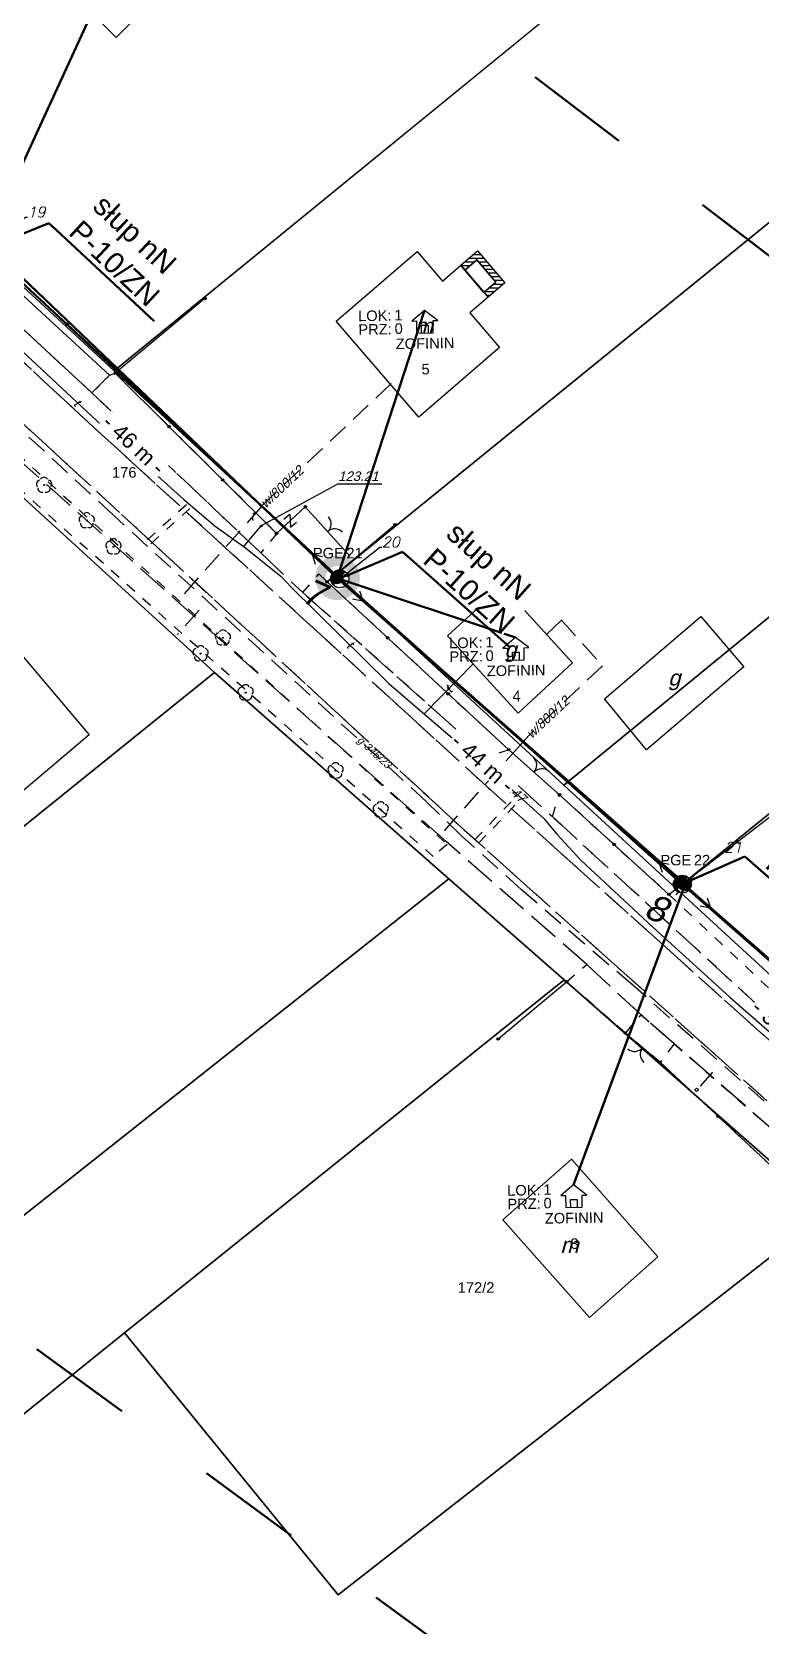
# Model space of a CAD drawing. Header units: metres. Extents: x 7542702 to 7555152, y 5804026 to 5815503.
# Drawn here: x 7544901.8 to 7544971.3, y 5808508.8 to 5808660.5 of the extents above; entities that cross this region are included whole.
import ezdxf
from ezdxf import colors
from ezdxf.entities.mleader import LeaderData, LeaderLine
from ezdxf.enums import TextEntityAlignment as Align
from ezdxf.math import Vec2, Vec3

# ---------------------------------------------------------------- set-up
doc = ezdxf.new("R2010")
doc.units = ezdxf.units.M
for name, pattern in [('4001', [0]), ('4002', [2, 1, -1]), ('4003', [3, 2, -1]), ('4004', [4, 3, -1])]:
    doc.linetypes.add(name, pattern=pattern)
doc.layers.add('!tele', color=30, linetype='Continuous', lineweight=50, plot=False)
for name, color, linetype, lineweight in [('!trafo', 6, '4002', 50), ('_KABEL_ABONENCKI_NAPOWIETRZNY', 104, 'Continuous', 50), ('_MUFA', 202, 'Continuous', 30), ('_numery slupow etap 4 cz. 2', 7, 'Continuous', 40), ('_PA_OPCJONALNE', 1, 'Continuous', 30), ('_SIEC_NAPOWIETRZNA', 5, 'Continuous', 50), ('_SLUP_DZIERZAWIONY_ENERGETYCZNY', 1, 'Continuous', 30)]:
    doc.layers.add(name, color=color, linetype=linetype, lineweight=lineweight)
for name, color, linetype in [('_MM mufy', 3, 'Continuous'), ('_MM opisy', 7, 'Continuous'), ('_MM slupy', 5, 'Continuous'), ('Budynki', 7, 'Continuous'), ('Drogi', 135, 'Continuous'), ('Dzialki', 165, 'Continuous'), ('Elementy_budynkow', 7, 'Continuous'), ('Ewidencja_drog', 135, 'Continuous'), ('Linie_napowietrzne', 184, 'Continuous'), ('makro-numeracja-punktow', 7, 'Continuous'), ('Ogrodzenia', 184, 'Continuous'), ('Projekty', 252, 'Continuous'), ('Roslinnosc', 104, 'Continuous'), ('Uz_Specjalne', 7, 'Continuous'), ('Uz_Telekomunikacja', 252, 'Continuous'), ('Wody', 184, 'Continuous')]:
    doc.layers.add(name, color=color, linetype=linetype)
doc.layers.add('DIM', color=7, linetype='Continuous', plot=False)
doc.layers.get('_MUFA').off()
doc.styles.add('DYN_DIM', font='arial.ttf')
doc.styles.add('GeodText', font='romans.shx', dxfattribs={"oblique": 14.323945})
doc.styles.get("Standard").update_dxf_attribs({"font": 'arial.ttf'})
doc.dimstyles.new('opis linie', dxfattribs={"dimtxt": 1.5, "dimasz": 0.18, "dimexe": 0.18, "dimexo": 0.0625, "dimgap": 2.5, "dimtad": 4, "dimdec": 0, "dimzin": 0, "dimdsep": 46, "dimtxsty": 'Standard', "dimcen": 0.09, "dimse1": 1, "dimse2": 1, "dimsd1": 1, "dimsd2": 1, "dimclrt": 256, "dimadec": 0, "dimazin": 0, "dimtfac": 1, "dimtdec": 0, "dimtofl": 0, "dimtmove": 0, "dimatfit": 3, "dimfxl": 1, "dimtfill": 1, "dimtolj": 1, "dimtzin": 0, "dimarcsym": 0})
doc.dimstyles.get("Standard").update_dxf_attribs({"dimtxt": 0.18, "dimasz": 0.18, "dimexe": 0.18, "dimexo": 0.0625, "dimgap": 0.09, "dimtad": 0, "dimtih": 1, "dimtoh": 1, "dimdec": 4, "dimzin": 0, "dimdsep": 46, "dimtxsty": 'Standard', "dimcen": 0.09, "dimadec": 0, "dimazin": 0, "dimtfac": 1, "dimtdec": 4, "dimtofl": 0, "dimtmove": 0, "dimatfit": 3, "dimfxl": 1, "dimtolj": 1, "dimtzin": 0, "dimarcsym": 0})

# ---------------------------------------------------------------- blocks, each defined once
blk = doc.blocks.new('2283')
at = {"layer": 'Ogrodzenia', "color": 184, "linetype": 'Continuous'}
blk.add_line((0, 0), (0, 1), dxfattribs=at)
blk = doc.blocks.new('1283')
at = {"layer": 'Ogrodzenia', "color": 184, "linetype": 'Continuous'}
for centre, start, end in [((0, 2), 270, 0), ((0, -2), 0, 90)]:
    blk.add_arc(centre, 2, start, end, dxfattribs=at)
blk = doc.blocks.new('1281')
at = {"layer": 'Ogrodzenia', "color": 184, "linetype": 'Continuous'}
for radius in [0.24, 0.16, 0.08]:
    blk.add_circle((0, 0), radius, dxfattribs=at)
blk = doc.blocks.new('1291')
at = {"layer": 'Ogrodzenia', "color": 7, "linetype": 'Continuous'}
for p, q in [((-0.75, 1), (0.75, 1)), ((0.75, 1), (-0.75, -1)), ((-0.75, -1), (0.75, -1))]:
    blk.add_line(p, q, dxfattribs=at)
blk = doc.blocks.new('1422')
at = {"layer": 'Roslinnosc', "color": 104, "linetype": 'Continuous'}
blk.add_circle((0, 0), 0.1, dxfattribs=at)
for centre, start, end in [((-0.71, 0.23), 102.5, 221.75), ((0, 0.75), 30.19, 149.77), ((0.71, 0.23), 318.3, 77.49), ((-0.44, -0.61), 174.33, 293.45), ((0.44, -0.61), 246.24, 5.74)]:
    blk.add_arc(centre, 0.75, start, end, dxfattribs=at)
blk = doc.blocks.new('1363')
at = {"layer": 'Linie_napowietrzne', "color": 184, "linetype": 'Continuous'}
for p, q in [((-1.5, 0), (-2.5, 0)), ((0, 1.5), (0, 2.5)), ((1.5, 0), (2.5, 0)), ((0, -1.5), (0, -2.5))]:
    blk.add_line(p, q, dxfattribs=at)
blk.add_circle((0, 0), 0.5, dxfattribs=at)
blk = doc.blocks.new('1389')
at = {"layer": 'Projekty', "color": 1, "linetype": 'Continuous'}
blk.add_circle((0, 0), 0.3, dxfattribs=at)
blk = doc.blocks.new('1361')
at = {"layer": 'Linie_napowietrzne', "color": 184, "linetype": 'Continuous'}
blk.add_circle((0, 0), 0.5, dxfattribs=at)
blk = doc.blocks.new('1366')
at = {"layer": 'Linie_napowietrzne', "color": 184, "linetype": 'Continuous'}
for p, q in [((0, 1), (0, 11)), ((-1, 4.8), (0, 6.5)), ((1, 4.8), (0, 6.5))]:
    blk.add_line(p, q, dxfattribs=at)
blk = doc.blocks.new('1753')
at = {"layer": 'Uz_Telekomunikacja', "color": 220, "linetype": 'Continuous'}
for radius in [0.16, 0.08]:
    blk.add_circle((0, 0), radius, dxfattribs=at)
blk = doc.blocks.new('1756')
at = {"layer": 'Uz_Telekomunikacja', "color": 220, "linetype": 'Continuous'}
for radius in [0.16, 0.08]:
    blk.add_circle((0, 0), radius, dxfattribs=at)
blk = doc.blocks.new('ADRES')
for points in [[(0.79, -2.15), (0.79, -2.15), (0.79, -0.99), (1.24, -0.99), (0, 0), (-1.24, -0.99), (-0.79, -0.99), (-0.79, -2.15), (0.79, -2.15), (0.79, -2.15)], [(-0.31, -2.15), (-0.31, -1.4), (0.31, -1.4), (0.31, -2.15)]]:
    blk.add_lwpolyline(points)
at = {"color": 212, "insert": (-3.15, -0.43), "char_height": 1, "width": 1e-16, "attachment_point": 6}
blk.add_mtext('LOK:  ', dxfattribs=at)
at = {"color": 4, "insert": (-3.15, -1.72), "char_height": 1, "width": 1e-16, "attachment_point": 6}
blk.add_mtext('PRZ: ', dxfattribs=at)
at = {"color": 7}
for tag, flags, p in [('ID_OBSZARU', 13, (29.07, 23.06)), ('WOJEWODZTWO', 13, (23.29, 19.95)), ('POWIAT', 13, (29.07, 18.51)), ('GMINA', 13, (29.07, 16.8)), ('TERC', 13, (29.07, 15.22)), ('SIMC', 13, (29.07, 13.42)), ('ULIC', 13, (29.07, 11.76)), ('SZEROKOSC_GEOGRAFICZNA', 13, (18.71, 10.18)), ('DLUGOSC_GEOGRAFICZNA', 13, (29.07, 8.25)), ('KATEGORIA_STAWKI_JEDNOSTKOWEJ_100', 13, (29.07, 4.77)), ('KWOTA_STAWKI_JEDNOSTKOWEJ_100', 13, (29.07, 2.89)), ('DOFINANSOWANIE_95', 13, (29.07, 0.87)), ('MIEJSCOWOSC', 12, (0, -3.65)), ('ULICA', 12, (0, -4.88)), ('NR_PORZADKOWY', 12, (0, -6.09))]:
    blk.add_attdef(tag, text='', height=1, dxfattribs=dict(at, flags=flags)).set_placement(p, align=Align.CENTER)
at = {"color": 1}
for tag, flags, p in [('ID_PA', 5, (29.07, 21.57)), ('RODZAJ_OBIEKTU', 5, (29.07, 6.63)), ('ZAPAS', 13, (29.07, -2.62))]:
    blk.add_attdef(tag, text='', height=1, dxfattribs=dict(at, flags=flags)).set_placement(p, align=Align.CENTER)
at = {"color": 212, "flags": 12}
blk.add_attdef('LICZBA_LOKALI', text='', height=1, dxfattribs=at).set_placement((-2.88, -0.43), align=Align.MIDDLE_LEFT)
at = {"color": 150, "flags": 12}
for tag, p in [('MUFA', (1.78, -0.93)), ('NUMER_WLOKNA', (1.86, -2.2))]:
    blk.add_attdef(tag, p, '', height=1, dxfattribs=at)
at = {"color": 7, "style": 'DYN_DIM', "flags": 13}
blk.add_attdef('ODC_FUNKCJONALNY', text='', height=1, dxfattribs=at).set_placement((29.07, -1.01), align=Align.CENTER)
at = {"color": 4, "flags": 12}
blk.add_attdef('LICZBA_SED_W_DANYM_PA', text='', height=1, dxfattribs=at).set_placement((-2.88, -1.72), align=Align.MIDDLE_LEFT)
blk = doc.blocks.new('SLUP_DZIERZAWIONY')
h = blk.add_hatch(color=256)
h.dxf.hatch_style = 1
h.paths.add_polyline_path([(0.53, 0, 1), (-0.53, 0, 1)])
at = {"lineweight": 30}
blk.add_circle((0, 0), 0.527, dxfattribs=at)
at = {"color": 7, "style": 'DYN_DIM', "flags": 13}
blk.add_attdef('ODC_FUNKCJONALNY', text='', height=1, dxfattribs=at).set_placement((0.36, 3.33), align=Align.CENTER)
at = {"color": 7, "flags": 12}
blk.add_attdef('WLASCICIEL', text='', height=1, dxfattribs=at).set_placement((0.63, 1.89), align=Align.RIGHT)
blk.add_attdef('SLUP_NUMER', (0.87, 1.89), '', height=1, dxfattribs=at)
blk.add_attdef('TYP', text='', height=1, dxfattribs=at).set_placement((0, -2.82), align=Align.CENTER)
blk = doc.blocks.new('MUFA_II')
at = {"layer": '_MM mufy'}
h = blk.add_hatch(color=256, dxfattribs=at)
h.dxf.hatch_style = 1
h.paths.add_polyline_path([(2.15, 0.12, 1), (-2.1, -0.05, 1)])
h.paths.add_polyline_path([(-1.1, -0.01, -1), (1.15, 0.08, -1)], flags=16)
h.paths.add_polyline_path([(-0.83, 0, -1), (0.88, 0.07, -1)], flags=0)
blk = doc.blocks.new('ZN')
at = {"layer": '_MM slupy', "transparency": 33554687}
h = blk.add_hatch(color=256, dxfattribs=at)
h.dxf.hatch_style = 1
h.paths.add_polyline_path([(0, -0.86), (0, 0.86, 1)])
at = {"layer": '_MM slupy'}
blk.add_circle((0, 0), 0.857, dxfattribs=at)
blk = doc.blocks.new('*D288')
at = {"layer": 'Defpoints', "color": 0}
for p in [(7544897.42, 5808639.87), (7544930.64, 5808607.91), (7544931.15, 5808608.46)]:
    blk.add_point(p, dxfattribs=at)
at = {"layer": 'DIM', "insert": (7544911.55, 5808621.23), "char_height": 1.5, "attachment_point": 5, "rotation": 317.0349, "bg_fill": 3, "box_fill_scale": 1.1, "bg_fill_color": 9, "bg_fill_true_color": 13158600, "bg_fill_transparency": 0}
blk.add_mtext('\\A1;- 46 m -', dxfattribs=at)
blk = doc.blocks.new('*D289')
at = {"layer": 'Defpoints', "color": 0}
for p in [(7544931.15, 5808608.46), (7544963.76, 5808579.39), (7544963.26, 5808578.83)]:
    blk.add_point(p, dxfattribs=at)
at = {"layer": 'DIM', "insert": (7544944.79, 5808590.94), "char_height": 1.5, "attachment_point": 5, "rotation": 318.2774, "bg_fill": 3, "box_fill_scale": 1.1, "bg_fill_color": 9, "bg_fill_true_color": 13158600, "bg_fill_transparency": 0}
blk.add_mtext('\\A1;- 44 m -', dxfattribs=at)
blk = doc.blocks.new('*D290')
at = {"layer": 'Defpoints', "color": 0}
for p in [(7544963.76, 5808579.39), (7544988.36, 5808557.86), (7544987.87, 5808557.3)]:
    blk.add_point(p, dxfattribs=at)
at = {"layer": 'DIM', "insert": (7544973.42, 5808565.6), "char_height": 1.5, "attachment_point": 5, "rotation": 318.8225, "bg_fill": 3, "box_fill_scale": 1.1, "bg_fill_color": 9, "bg_fill_true_color": 13158600, "bg_fill_transparency": 0}
blk.add_mtext('\\A1;- 33 m -', dxfattribs=at)
blk = doc.blocks.new('q')
at = {"layer": '_MM slupy'}
blk.add_blockref('ZN', (0, 0), dxfattribs=at)
at = {"layer": '_MM opisy'}
ml = blk.add_multileader_mtext('Standard', dxfattribs=at)
ml.set_content('\\pxql;słup nN\\PP-10/ZN', color=256)
ml.set_leader_properties()
ml.build(insert=Vec2(0, 0))
ml.multileader.update_dxf_attribs({"has_text_frame": 1, "text_left_attachment_type": 5, "text_right_attachment_type": 5, "dogleg_length": 1, "arrow_head_size": 1})
ctx = ml.context
ctx.base_point, ctx.char_height, ctx.arrow_head_size, ctx.landing_gap_size, ctx.plane_origin = Vec3(3.75, 5.9), 2, 1, 1, Vec3(1.72, -1.42)
ctx.left_attachment, ctx.right_attachment = 5, 5
notes = []
notes.append((ctx, [(0, (1, 1, 0), (2.75, 5.9), (1, 0), 1, [(0, [(0, 0), (2.75, 5.9)], 0, [])])]))
ctx.mtext.insert, ctx.mtext.flow_direction = Vec3(4.75, 11.7), 5
ctx.mtext.has_bg_fill, ctx.mtext.bg_color, ctx.mtext.bg_scale_factor, ctx.mtext.bg_transparency, ctx.mtext.use_window_bg_color = 1, -1023410175, 1, 0, 1
for ctx, leaders in notes:
    for number, flags, end, landing, length, lines in leaders:
        leader = LeaderData()
        leader.index, (leader.has_last_leader_line, leader.has_dogleg_vector, leader.attachment_direction) = number, flags
        leader.last_leader_point, leader.dogleg_vector, leader.dogleg_length = Vec3(end), Vec3(landing), length
        for number, points, colour, breaks in lines:
            line = LeaderLine()
            line.index, line.vertices, line.color, line.breaks = number, Vec3.list(points), colors.encode_raw_color(colour), breaks
            leader.lines.append(line)
        ctx.leaders.append(leader)

msp = doc.modelspace()

# ---------------------------------------------------------------- linework, layer by layer
at = {"layer": '!tele'}
msp.add_lwpolyline([(7544290.26, 5809066.23), (7544324.19, 5809046.9), (7544360.07, 5809018.25), (7544402.52, 5808988.92), (7544444.31, 5808960.01), (7544469.84, 5808960.99), (7544498.83, 5808940.98), (7544529.27, 5808919.81), (7544562.17, 5808897.23), (7544593.79, 5808875.27), (7544626.92, 5808852.18), (7544664.36, 5808826.58), (7544700.65, 5808801.96), (7544742.64, 5808774.19), (7544778.25, 5808750.65), (7544807.78, 5808723.68), (7544835.19, 5808698.42), (7544866.19, 5808670.23), (7544897.42, 5808639.87), (7544931.15, 5808608.46), (7544963.76, 5808579.39), (7544988.36, 5808557.86)], dxfattribs=at)
at = {"layer": '!trafo', "ltscale": 10}
msp.add_lwpolyline([(7544322.76, 5809134.51), (7544224.4, 5809031.13), (7545058.88, 5808420.59), (7545132.63, 5808516.69)], close=True, dxfattribs=at)
at = {"layer": '_KABEL_ABONENCKI_NAPOWIETRZNY'}
for points in [[(7544909.59, 5808666.77), (7544897.47, 5808640.4), (7544897.08, 5808640.61), (7544866.45, 5808669.9), (7544866.19, 5808670.23)], [(7544939.22, 5808634), (7544930.91, 5808608.51)], [(7544947.89, 5808602.87), (7544930.91, 5808608.51)], [(7544953.41, 5808550.77), (7544963.99, 5808579.29), (7544963.82, 5808579.62), (7544931.25, 5808608.27), (7544930.91, 5808608.51)]]:
    msp.add_lwpolyline(points, dxfattribs=at)
at = {"layer": '_SIEC_NAPOWIETRZNA', "elevation": 122.55}
for points in [[(7544930.91, 5808608.51), (7544897.47, 5808640.4), (7544866.2, 5808670.24), (7544887.99, 5808694.59)], [(7545084.52, 5808473.71), (7545047.07, 5808506.7), (7545013.12, 5808536.33), (7544963.99, 5808579.29), (7544930.91, 5808608.51)]]:
    msp.add_lwpolyline(points, dxfattribs=at)
at = {"layer": 'Budynki', "color": 7, "linetype": '4001'}
for points in [[(7544909.88, 5808659.98, 122.42), (7544902.43, 5808667.38, 122.46), (7544908.82, 5808673.81, 122.64), (7544916.27, 5808666.41, 122.42), (7544909.88, 5808659.98, 122.42)], [(7544938.68, 5808623.85, 0), (7544930.82, 5808632.96, 0), (7544938.52, 5808639.59, 0), (7544940.93, 5808636.78, 0), (7544942.67, 5808638.29, 0), (7544945.27, 5808635.26, 0), (7544943.53, 5808633.76, 0), (7544946.36, 5808630.46, 0), (7544938.68, 5808623.85, 0)], [(7544948.15, 5808595.68, 0), (7544941.42, 5808603.01, 0), (7544946.61, 5808607.78, 0), (7544953.32, 5808600.46, 0), (7544948.15, 5808595.68, 0)], [(7544960.35, 5808592.17, 0), (7544956.34, 5808597.03, 0), (7544965.52, 5808604.86, 0), (7544969.62, 5808600.06, 0), (7544960.35, 5808592.17, 0)], [(7544888.74, 5808592.34, 122.61), (7544900.18, 5808602, 124.36), (7544907.28, 5808593.6, 122.65), (7544895.84, 5808583.94, 122.61), (7544888.74, 5808592.34, 122.61)], [(7544953.21, 5808553.22, 122.53), (7544961.44, 5808543.92, 122.12), (7544954.92, 5808538.15, 123.4), (7544946.69, 5808547.45, 122.53), (7544953.21, 5808553.22, 122.53)]]:
    msp.add_polyline3d(points, dxfattribs=at)
at = {"layer": 'Drogi', "color": 8, "linetype": '4003'}
for p, q in [((7544840.38, 5808685.27, 122.97), (7544907.67, 5808622.93, 123.05)), ((7544905.05, 5808619.5, 123.03), (7544837.57, 5808681.45, 123.06)), ((7544907.67, 5808622.93, 123.05), (7544945.46, 5808588.4)), ((7544942.75, 5808584.77), (7544905.05, 5808619.5, 123.03)), ((7544945.46, 5808588.4), (7544976.46, 5808560.56, 123.43)), ((7544973.53, 5808557.24, 123.43), (7544942.75, 5808584.77))]:
    msp.add_line(p, q, dxfattribs=at)
at = {"layer": 'Drogi', "color": 8, "linetype": '4001'}
msp.add_polyline3d([(7544907.56, 5808626.14, 122.77), (7544882.98, 5808648.9, 122.77), (7544884.49, 5808650.61, 122.67), (7544909.24, 5808627.84, 122.47), (7544907.56, 5808626.14, 122.77)], dxfattribs=at)
at = {"layer": 'Drogi', "color": 8, "linetype": '4002'}
msp.add_polyline3d([(7544958.34, 5808565.22, 0), (7544959.84, 5808566.96, 0), (7544963, 5808564.19, 0), (7544961.64, 5808562.44, 0), (7544958.34, 5808565.22, 0)], dxfattribs=at)
at = {"layer": 'Dzialki'}
for p, q in [((7544909.69, 5808628.23), (7545269.76, 5808922.49)), ((7545269.76, 5808922.49), (7544909.69, 5808628.23)), ((7545289.4, 5808900.04), (7544930.74, 5808608.84)), ((7544930.74, 5808608.84), (7545289.4, 5808900.04)), ((7545310.43, 5808882), (7544952.49, 5808588.81)), ((7544952.49, 5808588.81), (7545310.43, 5808882)), ((7545323.13, 5808871.1), (7544963.21, 5808578.94)), ((7544963.21, 5808578.94), (7545323.13, 5808871.1)), ((7544909.69, 5808628.23), (7544897.02, 5808639.89)), ((7544897.02, 5808639.89), (7544909.69, 5808628.23)), ((7544930.74, 5808608.84), (7544909.69, 5808628.23)), ((7544909.69, 5808628.23), (7544930.74, 5808608.84)), ((7544898.09, 5808618.84), (7544919.23, 5808599.52)), ((7544919.23, 5808599.52), (7544898.09, 5808618.84)), ((7544952.49, 5808588.81), (7544930.74, 5808608.84)), ((7544930.74, 5808608.84), (7544952.49, 5808588.81)), ((7544919.23, 5808599.52), (7544577.19, 5808324.01)), ((7544577.19, 5808324.01), (7544919.23, 5808599.52)), ((7544919.23, 5808599.52), (7544941.54, 5808579.91)), ((7544941.54, 5808579.91), (7544919.23, 5808599.52)), ((7544963.21, 5808578.94), (7544952.49, 5808588.81)), ((7544952.49, 5808588.81), (7544963.21, 5808578.94)), ((7544941.54, 5808579.91), (7544831.17, 5808492.57)), ((7544831.17, 5808492.57), (7544941.54, 5808579.91)), ((7544941.54, 5808579.91), (7544952.51, 5808570.27)), ((7544952.51, 5808570.27), (7544941.54, 5808579.91)), ((7545011.56, 5808534.41), (7544963.21, 5808578.94)), ((7544963.21, 5808578.94), (7545011.56, 5808534.41)), ((7544952.51, 5808570.27), (7544910.66, 5808536.7)), ((7544910.66, 5808536.7), (7544952.51, 5808570.27)), ((7544952.51, 5808570.27), (7544977.62, 5808548.2)), ((7544977.62, 5808548.2), (7544952.51, 5808570.27)), ((7544930.99, 5808511.75), (7544977.62, 5808548.2)), ((7544977.62, 5808548.2), (7544930.99, 5808511.75)), ((7544910.66, 5808536.7), (7544857.52, 5808493.93)), ((7544857.52, 5808493.93), (7544910.66, 5808536.7)), ((7544910.66, 5808536.7), (7544930.99, 5808511.75)), ((7544930.99, 5808511.75), (7544910.66, 5808536.7))]:
    msp.add_line(p, q, dxfattribs=at)
at = {"layer": 'Elementy_budynkow', "color": 7, "linetype": '4001'}
for p, q in [((7544942.7, 5808638.26), (7544943.56, 5808638.26)), ((7544943.04, 5808638.61), (7544943.96, 5808638.61)), ((7544943.45, 5808638.96), (7544944.86, 5808638.96)), ((7544943.85, 5808639.31), (7544944.56, 5808639.31)), ((7544944.36, 5808638.61), (7544945.16, 5808638.61)), ((7544944.66, 5808638.26), (7544945.46, 5808638.26)), ((7544942.99, 5808637.91), (7544943.15, 5808637.91)), ((7544944.96, 5808637.91), (7544945.76, 5808637.91)), ((7544945.26, 5808637.56), (7544946.06, 5808637.56)), ((7544945.56, 5808637.21), (7544946.36, 5808637.21)), ((7544945.86, 5808636.86), (7544946.66, 5808636.86)), ((7544945, 5808635.81), (7544945.91, 5808635.81)), ((7544945.1, 5808635.46), (7544945.5, 5808635.46)), ((7544945.4, 5808636.16), (7544946.32, 5808636.16)), ((7544945.8, 5808636.51), (7544946.72, 5808636.51))]:
    msp.add_line(p, q, dxfattribs=at)
for points in [[(7544944.19, 5808638.81, 0), (7544943.06, 5808637.83, 0), (7544942.67, 5808638.29, 0), (7544944.26, 5808639.66, 0), (7544946.86, 5808636.63, 0), (7544945.27, 5808635.26, 0), (7544944.88, 5808635.71, 0), (7544946.01, 5808636.69, 0), (7544944.19, 5808638.81, 0)], [(7544944.88, 5808635.71, 0), (7544943.06, 5808637.83, 0), (7544944.19, 5808638.81, 0), (7544946.01, 5808636.69, 0), (7544944.88, 5808635.71, 0)]]:
    msp.add_polyline3d(points, dxfattribs=at)
at = {"layer": 'Ewidencja_drog', "color": 8, "linetype": '4004'}
for points in [[(7544976.46, 5808560.56, 123.43), (7544945.46, 5808588.4, 0), (7544907.67, 5808622.93, 123.05), (7544840.38, 5808685.27, 122.97), (7544782.64, 5808738.25, 122.78), (7544771.87, 5808746.83, 122.77), (7544745.61, 5808765.94, 122.91), (7544703.96, 5808793.78, 123.01), (7544664.21, 5808819.97, 122.87), (7544594.33, 5808868.71, 122.75), (7544554.54, 5808895.68, 0), (7544555.01, 5808896.39, 0), (7544601.93, 5808864.83, 0), (7544607.17, 5808860.78, 0), (7544641.3, 5808836.68, 0), (7544647.11, 5808832.66, 0), (7544669.18, 5808817.32, 0), (7544677.79, 5808811.94, 0), (7544710.02, 5808790.51, 0), (7544716.95, 5808785.79, 0), (7544739.24, 5808771.4, 0)], [(7544599.37, 5808856.22, 122.73), (7544602.07, 5808857.28, 122.72), (7544661.31, 5808816.16, 122.88), (7544701.36, 5808789.73, 123), (7544742.61, 5808762.21, 122.91), (7544769.04, 5808743.12, 122.74), (7544779.59, 5808734.53, 122.7), (7544837.57, 5808681.45, 123.06), (7544905.05, 5808619.5, 123.03), (7544942.75, 5808584.77, 0), (7544973.53, 5808557.24, 123.43)], [(7544999.85, 5808531.99, 0), (7544963, 5808564.19, 0), (7544959.84, 5808566.96, 0), (7544954.66, 5808571.74, 0), (7544941.27, 5808583.46, 0), (7544899.98, 5808620.35, 0), (7544852.64, 5808664.59, 0), (7544849.75, 5808667.12, 0), (7544824.78, 5808690.11, 0), (7544771.85, 5808738.6, 0), (7544766, 5808743.42, 0), (7544709.98, 5808782.7, 0), (7544707.56, 5808784.28, 0), (7544683.94, 5808799.81, 0), (7544679.52, 5808802.88, 0), (7544639.77, 5808828.92, 0), (7544636.44, 5808831.64, 0), (7544600.08, 5808856.27, 0), (7544599.37, 5808856.22, 122.73)], [(7544739.24, 5808771.4, 0), (7544746.99, 5808765.9, 0), (7544771.73, 5808748.89, 0), (7544774.34, 5808746.76, 0), (7544781.58, 5808740.96, 0), (7544836.95, 5808690.74, 0), (7544840.62, 5808687.25, 122.87), (7544863.43, 5808666.94, 0), (7544878.89, 5808653.11, 122.57), (7544882.98, 5808648.9, 122.77), (7544907.56, 5808626.14, 122.77), (7544923.63, 5808610.92, 0), (7544927.62, 5808607.14, 0), (7544945.19, 5808591.48, 0), (7544951.39, 5808585.82, 0), (7544980.26, 5808559.3, 0)]]:
    msp.add_polyline3d(points, dxfattribs=at)
at = {"layer": 'Ogrodzenia', "color": 184, "linetype": '4001'}
for p, q in [((7544885.05, 5808651.3), (7544910.24, 5808628.04)), ((7544918.32, 5808635.13), (7544909.78, 5808628.02)), ((7544909.78, 5808628.02), (7544925.13, 5808612.78)), ((7544927.87, 5808615.31), (7544925.13, 5808612.78)), ((7544936.43, 5808613.6), (7544929.95, 5808608.16)), ((7544929.95, 5808608.16), (7544947.23, 5808592.19)), ((7544962.48, 5808578.42), (7544975.45, 5808588.41)), ((7544952.07, 5808587.9), (7544962.48, 5808578.42)), ((7544946.23, 5808564.66), (7544952.73, 5808570.1)), ((7544952.73, 5808570.1), (7544958.34, 5808565.22)), ((7544958.34, 5808565.22), (7544961.64, 5808562.44)), ((7544961.64, 5808562.44), (7544978.19, 5808546.98))]:
    msp.add_line(p, q, dxfattribs=at)
at = {"layer": 'Projekty', "linetype": '4003'}
for p, q in [((7544909.64, 5808614.48), (7544884.09, 5808638.1)), ((7544936.05, 5808627.03), (7544923.98, 5808615.64)), ((7544923.98, 5808615.64), (7544923.65, 5808615.26)), ((7544939.41, 5808587.24), (7544909.64, 5808614.48)), ((7544923.65, 5808615.26), (7544916.21, 5808606.88)), ((7544917.76, 5808605.48), (7544915.66, 5808603.11)), ((7544950.83, 5808603.15), (7544952.27, 5808604.53)), ((7544952.27, 5808604.53), (7544956.15, 5808600.18)), ((7544956.15, 5808600.18), (7544949.14, 5808593.55)), ((7544949.14, 5808593.55), (7544948.31, 5808592.62)), ((7544948.31, 5808592.62), (7544941.08, 5808584.48)), ((7544942.81, 5808583.94), (7544939.41, 5808587.24)), ((7544948.44, 5808578.86), (7544942.81, 5808583.94)), ((7544959.04, 5808569.77), (7544948.44, 5808578.86)), ((7544991.81, 5808540.88), (7544959.04, 5808569.77)), ((7544965.5, 5808560.18), (7544966.68, 5808561.51))]:
    msp.add_line(p, q, dxfattribs=at)
at = {"layer": 'Uz_Specjalne', "color": 7, "linetype": '4002'}
for p, q in [((7544912.84, 5808612.17, 121.67), (7544916.67, 5808615.64, 121.57)), ((7544913.18, 5808611.79, 121.67), (7544917.01, 5808615.28, 121.57)), ((7544944.01, 5808583.63, 121.77), (7544948.03, 5808587.82, 121.77)), ((7544944.37, 5808583.29, 121.77), (7544948.39, 5808587.48, 121.77))]:
    msp.add_line(p, q, dxfattribs=at)
at = {"layer": 'Uz_Telekomunikacja', "linetype": '4001'}
for p, q in [((7544900.86, 5808630.19, 122.17), (7544909.46, 5808622.16, 122.25)), ((7544909.46, 5808622.16, 122.25), (7544916.31, 5808616.01, 122.35)), ((7544916.31, 5808616.01, 122.35), (7544919.29, 5808613.46, 122.27)), ((7544919.29, 5808613.46, 122.27), (7544921.43, 5808611.94, 122.34)), ((7544922.03, 5808611.54, 122.42), (7544923.68, 5808613.49, 123.21)), ((7544921.43, 5808611.94, 122.34), (7544922.03, 5808611.54, 122.42)), ((7544922.03, 5808611.54, 122.42), (7544925.58, 5808608.66, 122.46)), ((7544925.58, 5808608.66, 122.46), (7544926.52, 5808607.67, 122.49)), ((7544926.52, 5808607.67, 122.49), (7544935.82, 5808598.5, 122.32)), ((7544939.18, 5808595.61, 121.57), (7544943.86, 5808600.36, 122.37)), ((7544935.82, 5808598.5, 122.32), (7544942.35, 5808592.88, 122.33)), ((7544942.35, 5808592.88, 122.33), (7544944.9, 5808590.79, 122.48)), ((7544944.9, 5808590.79, 122.48), (7544950.61, 5808585.61, 122.45)), ((7544950.61, 5808585.61, 122.45), (7544951.8, 5808584.16, 122.34)), ((7544951.8, 5808584.16, 122.34), (7544954.1, 5808581.67, 122.46)), ((7544954.1, 5808581.67, 122.46), (7544960.93, 5808575.34, 122.48)), ((7544960.93, 5808575.34, 122.48), (7544968.28, 5808568.64, 122.68)), ((7544968.28, 5808568.64, 122.68), (7544975.36, 5808562.43, 122.74))]:
    msp.add_line(p, q, dxfattribs=at)
at = {"layer": 'Uz_Telekomunikacja', "linetype": 'Continuous'}
for q in [(7544923.68, 5808613.49), (7544935.16, 5808617.49)]:
    msp.add_line((7544930.99, 5808617.5), q, dxfattribs=at)
at = {"layer": 'Wody', "color": 184, "linetype": '4002'}
for points in [[(7544940.05, 5808582.01, 0), (7544887.68, 5808628.52, 0), (7544890.06, 5808629.8, 0), (7544941.37, 5808583.18, 0), (7544940.05, 5808582.01, 0)], [(7544909.78, 5808628.02, 0), (7544925.16, 5808612.77, 0), (7544923.63, 5808610.92, 0), (7544907.56, 5808626.14, 122.8), (7544909.24, 5808627.84, 122.5), (7544909.78, 5808628.02, 0)], [(7544929.16, 5808608.91, 0), (7544947.23, 5808592.19, 0), (7544945.19, 5808591.48, 0), (7544927.62, 5808607.14, 0), (7544929.16, 5808608.91, 0)], [(7544952.07, 5808587.9, 0), (7544962.48, 5808578.42, 0), (7544981.48, 5808560.57, 0), (7544980.26, 5808559.3, 0), (7544951.39, 5808585.82, 0), (7544952.07, 5808587.9, 0)], [(7544954.66, 5808571.74, 0), (7544959.84, 5808566.96, 0), (7544963, 5808564.19, 0), (7544999.85, 5808531.99, 0), (7544997.98, 5808530.06, 0), (7544978.19, 5808546.98, 0), (7544961.64, 5808562.44, 0), (7544958.34, 5808565.22, 0), (7544952.73, 5808570.1, 0), (7544954.66, 5808571.74, 0)]]:
    msp.add_polyline3d(points, dxfattribs=at)

# ---------------------------------------------------------------- block references
at = {"layer": '_MUFA'}
msp.add_blockref('MUFA_II', (7544930.91, 5808608.51, 122.55), dxfattribs=at)
at = {"layer": '_PA_OPCJONALNE'}
ref = msp.add_blockref('ADRES', (7544939.22, 5808634), dxfattribs=dict(at, rotation=1))
ref.add_attrib('MIEJSCOWOSC', 'ZOFININ', dxfattribs={"layer": '0', "color": 7, "height": 1, "rotation": 1, "flags": 12}).set_placement((7544939.28, 5808630.36), align=Align.CENTER)
ref.add_attrib('NR_PORZADKOWY', '5', dxfattribs={"layer": '0', "color": 7, "height": 1, "rotation": 1, "flags": 12}).set_placement((7544939.33, 5808627.91), align=Align.CENTER)
ref.add_attrib('LICZBA_LOKALI', '1', (7544936.35, 5808633.04), dxfattribs={"layer": '0', "color": 212, "height": 1, "rotation": 1, "flags": 12})
ref.add_attrib('LICZBA_SED_W_DANYM_PA', '0', (7544936.38, 5808631.76), dxfattribs={"layer": '0', "color": 4, "height": 1, "rotation": 1, "flags": 12})
ref = msp.add_blockref('ADRES', (7544947.89, 5808602.87), dxfattribs=dict(at, rotation=1))
ref.add_attrib('MIEJSCOWOSC', 'ZOFININ', dxfattribs={"layer": '0', "color": 7, "height": 1, "rotation": 1, "flags": 12}).set_placement((7544947.95, 5808599.23), align=Align.CENTER)
ref.add_attrib('NR_PORZADKOWY', '4', dxfattribs={"layer": '0', "color": 7, "height": 1, "rotation": 1, "flags": 12}).set_placement((7544947.99, 5808596.79), align=Align.CENTER)
ref.add_attrib('LICZBA_LOKALI', '1', (7544945.02, 5808601.92), dxfattribs={"layer": '0', "color": 212, "height": 1, "rotation": 1, "flags": 12})
ref.add_attrib('LICZBA_SED_W_DANYM_PA', '0', (7544945.04, 5808600.63), dxfattribs={"layer": '0', "color": 4, "height": 1, "rotation": 1, "flags": 12})
ref = msp.add_blockref('ADRES', (7544953.41, 5808550.77), dxfattribs=dict(at, rotation=1))
ref.add_attrib('MIEJSCOWOSC', 'ZOFININ', dxfattribs={"layer": '0', "color": 7, "height": 1, "rotation": 1, "flags": 12}).set_placement((7544953.47, 5808547.13), align=Align.CENTER)
ref.add_attrib('NR_PORZADKOWY', '3', dxfattribs={"layer": '0', "color": 7, "height": 1, "rotation": 1, "flags": 12}).set_placement((7544953.51, 5808544.68), align=Align.CENTER)
ref.add_attrib('LICZBA_LOKALI', '1', (7544950.54, 5808549.82), dxfattribs={"layer": '0', "color": 212, "height": 1, "rotation": 1, "flags": 12})
ref.add_attrib('LICZBA_SED_W_DANYM_PA', '0', (7544950.56, 5808548.53), dxfattribs={"layer": '0', "color": 4, "height": 1, "rotation": 1, "flags": 12})
at = {"layer": '_SLUP_DZIERZAWIONY_ENERGETYCZNY'}
for p, values in [((7544930.91, 5808608.51), {'WLASCICIEL': 'PGE', 'SLUP_NUMER': '21'}), ((7544963.99, 5808579.29), {'WLASCICIEL': 'PGE', 'SLUP_NUMER': '22'})]:
    msp.add_blockref('SLUP_DZIERZAWIONY', p, dxfattribs=at).add_auto_attribs(values)
at = {"layer": 'Linie_napowietrzne', "color": 184}
for name, p, xscale, yscale, zscale, rotation in [('1366', (7544930.91, 5808608.51), 0.5, 0.5, 0.5, 46.359128), ('1366', (7544930.91, 5808608.51), 0.5, 0.5, 0.5, 46.359128), ('1361', (7544930.91, 5808608.51), 0.4999999999999999, 0.4999999999999999, 0.4999999999999999, 48.545415), ('1361', (7544930.91, 5808608.51), 0.5, 0.5, 0.5, 46.359128), ('1361', (7544930.91, 5808608.51), 0.4999999999999999, 0.4999999999999999, 0.4999999999999999, 48.545415), ('1361', (7544930.91, 5808608.51), 0.5, 0.5, 0.5, 46.359128), ('1366', (7544930.91, 5808608.51), 0.5, 0.5, 0.5, 228.545415), ('1366', (7544930.91, 5808608.51), 0.5, 0.5, 0.5, 228.545415), ('1366', (7544963.99, 5808579.29), 0.4999999999999999, 0.4999999999999999, 0.4999999999999999, 48.545415), ('1366', (7544963.99, 5808579.29), 0.4999999999999999, 0.4999999999999999, 0.4999999999999999, 48.545415), ('1363', (7544963.99, 5808579.29), 0.5, 0.5, 0.5, 46.63304299999999), ('1363', (7544963.99, 5808579.29), 0.5, 0.5, 0.5, 46.63304299999999), ('1361', (7544963.99, 5808579.29), 0.5, 0.5, 0.5, 48.68221299999999), ('1361', (7544963.99, 5808579.29), 0.4999999999999999, 0.4999999999999999, 0.4999999999999999, 48.545415), ('1361', (7544963.99, 5808579.29), 0.5, 0.5, 0.5, 48.68221299999999), ('1361', (7544963.99, 5808579.29), 0.4999999999999999, 0.4999999999999999, 0.4999999999999999, 48.545415), ('1366', (7544963.99, 5808579.29), 0.5, 0.5, 0.5, 228.682213), ('1366', (7544963.99, 5808579.29), 0.5, 0.5, 0.5, 228.682213)]:
    msp.add_blockref(name, p, dxfattribs=dict(at, xscale=xscale, yscale=yscale, zscale=zscale, rotation=rotation))
at = {"layer": 'Linie_napowietrzne', "color": 184, "xscale": 0.5, "yscale": 0.5, "zscale": 0.5}
for p in [(7544930.91, 5808608.51), (7544930.91, 5808608.51), (7544963.99, 5808579.29), (7544963.99, 5808579.29)]:
    msp.add_blockref('1361', p, dxfattribs=at)
at = {"layer": 'Ogrodzenia', "color": 184, "xscale": 0.5, "yscale": 0.5, "zscale": 0.5}
for p in [(7544918.32, 5808635.13), (7544905.2, 5808632.69), (7544909.78, 5808628.02), (7544909.78, 5808628.02), (7544910.24, 5808628.04), (7544914.9, 5808622.94), (7544920.01, 5808617.86), (7544927.87, 5808615.31), (7544925.13, 5808612.78), (7544925.13, 5808612.78), (7544936.43, 5808613.6), (7544929.95, 5808608.16), (7544929.95, 5808608.16), (7544935.71, 5808602.84), (7544941.47, 5808597.51), (7544947.23, 5808592.19), (7544952.07, 5808587.9), (7544957.28, 5808583.16), (7544968.96, 5808583.42), (7544962.48, 5808578.42), (7544962.48, 5808578.42), (7544952.73, 5808570.1), (7544952.73, 5808570.1), (7544946.23, 5808564.66), (7544958.34, 5808565.22), (7544958.34, 5808565.22), (7544961.64, 5808562.44), (7544961.64, 5808562.44), (7544967.16, 5808557.29)]:
    msp.add_blockref('1281', p, dxfattribs=at)
at = {"layer": 'Ogrodzenia', "color": 7, "xscale": 0.5, "yscale": 0.5, "zscale": 0.5, "rotation": 40.48601200000002}
msp.add_blockref('1291', (7544926.43, 5808613.99), dxfattribs=at)
at = {"layer": 'Ogrodzenia', "color": 184, "xscale": 0.5}
for p, yscale, rotation in [((7544932.13, 5808610.59), 6.358144, 42.06759), ((7544952.07, 5808587.9), 6.467588, 48.447387), ((7544958.34, 5808565.22), 4.314904, 229.888401)]:
    msp.add_blockref('2283', p, dxfattribs=dict(at, yscale=yscale, rotation=rotation))
at = {"layer": 'Ogrodzenia', "color": 184, "xscale": 0.5, "yscale": 0.5, "zscale": 0.5}
for p, rotation in [((7544930, 5808612.95), 42.06759), ((7544949.65, 5808590.04), 48.447387), ((7544959.99, 5808563.83), 229.888401)]:
    msp.add_blockref('1283', p, dxfattribs=dict(at, rotation=rotation))
at = {"layer": 'Projekty', "xscale": 0.5, "yscale": 0.5, "zscale": 0.5}
msp.add_blockref('1389', (7544965.12, 5808559.82), dxfattribs=at)
at = {"layer": 'Roslinnosc', "color": 104, "xscale": 0.5, "yscale": 0.5, "zscale": 0.5}
for p in [(7544903, 5808617.37, 122.28), (7544907.07, 5808614, 122.37), (7544909.61, 5808611.51, 122.11), (7544920.03, 5808602.84, 122.89), (7544917.9, 5808601.33, 122.93), (7544922.19, 5808597.62), (7544930.76, 5808590.2), (7544935.05, 5808586.48)]:
    msp.add_blockref('1422', p, dxfattribs=at)
at = {"layer": 'Uz_Telekomunikacja', "xscale": 0.5, "yscale": 0.5, "zscale": 0.5}
for name, p in [('1753', (7544923.68, 5808613.49, 123.21)), ('1756', (7544923.68, 5808613.49, 123.21)), ('1756', (7544941.52, 5808597.98)), ('1756', (7544947.16, 5808588.74))]:
    msp.add_blockref(name, p, dxfattribs=at)

# ---------------------------------------------------------------- texts
at = {"layer": 'Budynki', "color": 7, "oblique": 15}
for s, p in [('m', (7544938.27, 5808631.77)), ('g', (7544946.82, 5808600.98)), ('g', (7544962.41, 5808598.29)), ('m', (7544952.14, 5808544.3))]:
    msp.add_text(s, height=1.5, rotation=359.97, dxfattribs=at).set_placement(p)
at = {"layer": 'Dzialki'}
for s, p in [('176', (7544909.47, 5808618.08)), ('172/2', (7544942.38, 5808540.51))]:
    msp.add_text(s, height=1, dxfattribs=at).set_placement(p)
at = {"layer": 'makro-numeracja-punktow', "color": 6, "char_height": 1, "attachment_point": 7, "line_spacing_factor": 0.8, "style": 'GeodText'}
for s, insert in [('19', (7544901.42, 5808642.87)), ('20', (7544935.15, 5808611.46)), ('21', (7544967.76, 5808582.39))]:
    msp.add_mtext(s, dxfattribs=dict(at, insert=insert))
at = {"layer": 'Projekty', "oblique": 15}
for s, height, rotation, p in [('w/800/12', 0.9, 43.3764, (7544924.09, 5808615.12)), ('w/800/12', 0.9, 43.3756, (7544949.41, 5808593.19)), ('g-346/23', 0.72, 317.5323, (7544932.72, 5808593.03))]:
    msp.add_text(s, height=height, rotation=rotation, dxfattribs=at).set_placement(p)
at = {"layer": 'Uz_Telekomunikacja', "oblique": 15}
for s, rotation, p in [('t', 316.9631, (7544905.73, 5808625.03)), ('123.21', 359.97, (7544930.99, 5808617.77)), ('t', 359.97, (7544922.65, 5808614.01)), ('t', 319.2833, (7544931.71, 5808602)), ('t', 45.4253, (7544941.68, 5808597.51)), ('122.47', 319.2827, (7544945.5, 5808589.58))]:
    msp.add_text(s, height=0.9, rotation=rotation, dxfattribs=at).set_placement(p)

# ---------------------------------------------------------------- leaders
at = {"layer": 'makro-numeracja-punktow', "color": 6, "has_arrowhead": 0, "annotation_type": 0, "has_hookline": 1, "hookline_direction": 0}
for points, text_width in [([(7544897.42, 5808639.87), (7544901.24, 5808642.87), (7544901.42, 5808642.87)], 1.39), ([(7544931.15, 5808608.46), (7544934.97, 5808611.46), (7544935.15, 5808611.46)], 1.78), ([(7544963.76, 5808579.39), (7544967.58, 5808582.39), (7544967.76, 5808582.39)], 1.59)]:
    msp.add_leader(points, dimstyle='Standard', dxfattribs=dict(at, text_width=text_width))

# ---------------------------------------------------------------- next in the draw order: block references
at = {"layer": '!tele'}
for p, rotation in [((7544897.42, 5808639.87), 317.0349251759038), ((7544931.15, 5808608.46), 318.2774409657011), ((7544963.76, 5808579.39), 318.822498796884)]:
    msp.add_blockref('q', p, dxfattribs=dict(at, rotation=rotation))

# ---------------------------------------------------------------- next in the draw order: dimensions: what is measured, and where the dimension line sits
at = {"layer": 'DIM'}
dim = msp.add_aligned_dim(p1=(7544897.42, 5808639.87), p2=(7544931.15, 5808608.46), distance=-0.75, dimstyle='opis linie', override={"dimpost": '- <> m -'}, dxfattribs=at)
dim.commit()
dim.dimension.update_dxf_attribs({"geometry": '*D288', "text_midpoint": (7544911.55, 5808621.23)})

# ---------------------------------------------------------------- next in the draw order: texts
at = {"layer": '_numery slupow etap 4 cz. 2', "oblique": 10}
msp.add_text('7', height=2.5, rotation=335.9492, dxfattribs=at).set_placement((7544927.34, 5808606.35))

# ---------------------------------------------------------------- next in the draw order: dimensions: what is measured, and where the dimension line sits
at = {"layer": 'DIM'}
dim = msp.add_aligned_dim(p1=(7544931.15, 5808608.46), p2=(7544963.76, 5808579.39), distance=-0.75, dimstyle='opis linie', override={"dimpost": '- <> m -'}, dxfattribs=at)
dim.commit()
dim.dimension.update_dxf_attribs({"geometry": '*D289', "text_midpoint": (7544944.79, 5808590.94)})

# ---------------------------------------------------------------- next in the draw order: texts
at = {"layer": '_numery slupow etap 4 cz. 2', "oblique": 10}
msp.add_text('8', height=2.5, rotation=335.9492, dxfattribs=at).set_placement((7544959.97, 5808576.35))

# ---------------------------------------------------------------- next in the draw order: dimensions: what is measured, and where the dimension line sits
at = {"layer": 'DIM'}
dim = msp.add_aligned_dim(p1=(7544963.76, 5808579.39), p2=(7544988.36, 5808557.86), distance=-0.75, dimstyle='opis linie', override={"dimpost": '- <> m -'}, dxfattribs=at)
dim.commit()
dim.dimension.update_dxf_attribs({"geometry": '*D290', "text_midpoint": (7544973.42, 5808565.6)})

doc.saveas('drawing.dxf')
